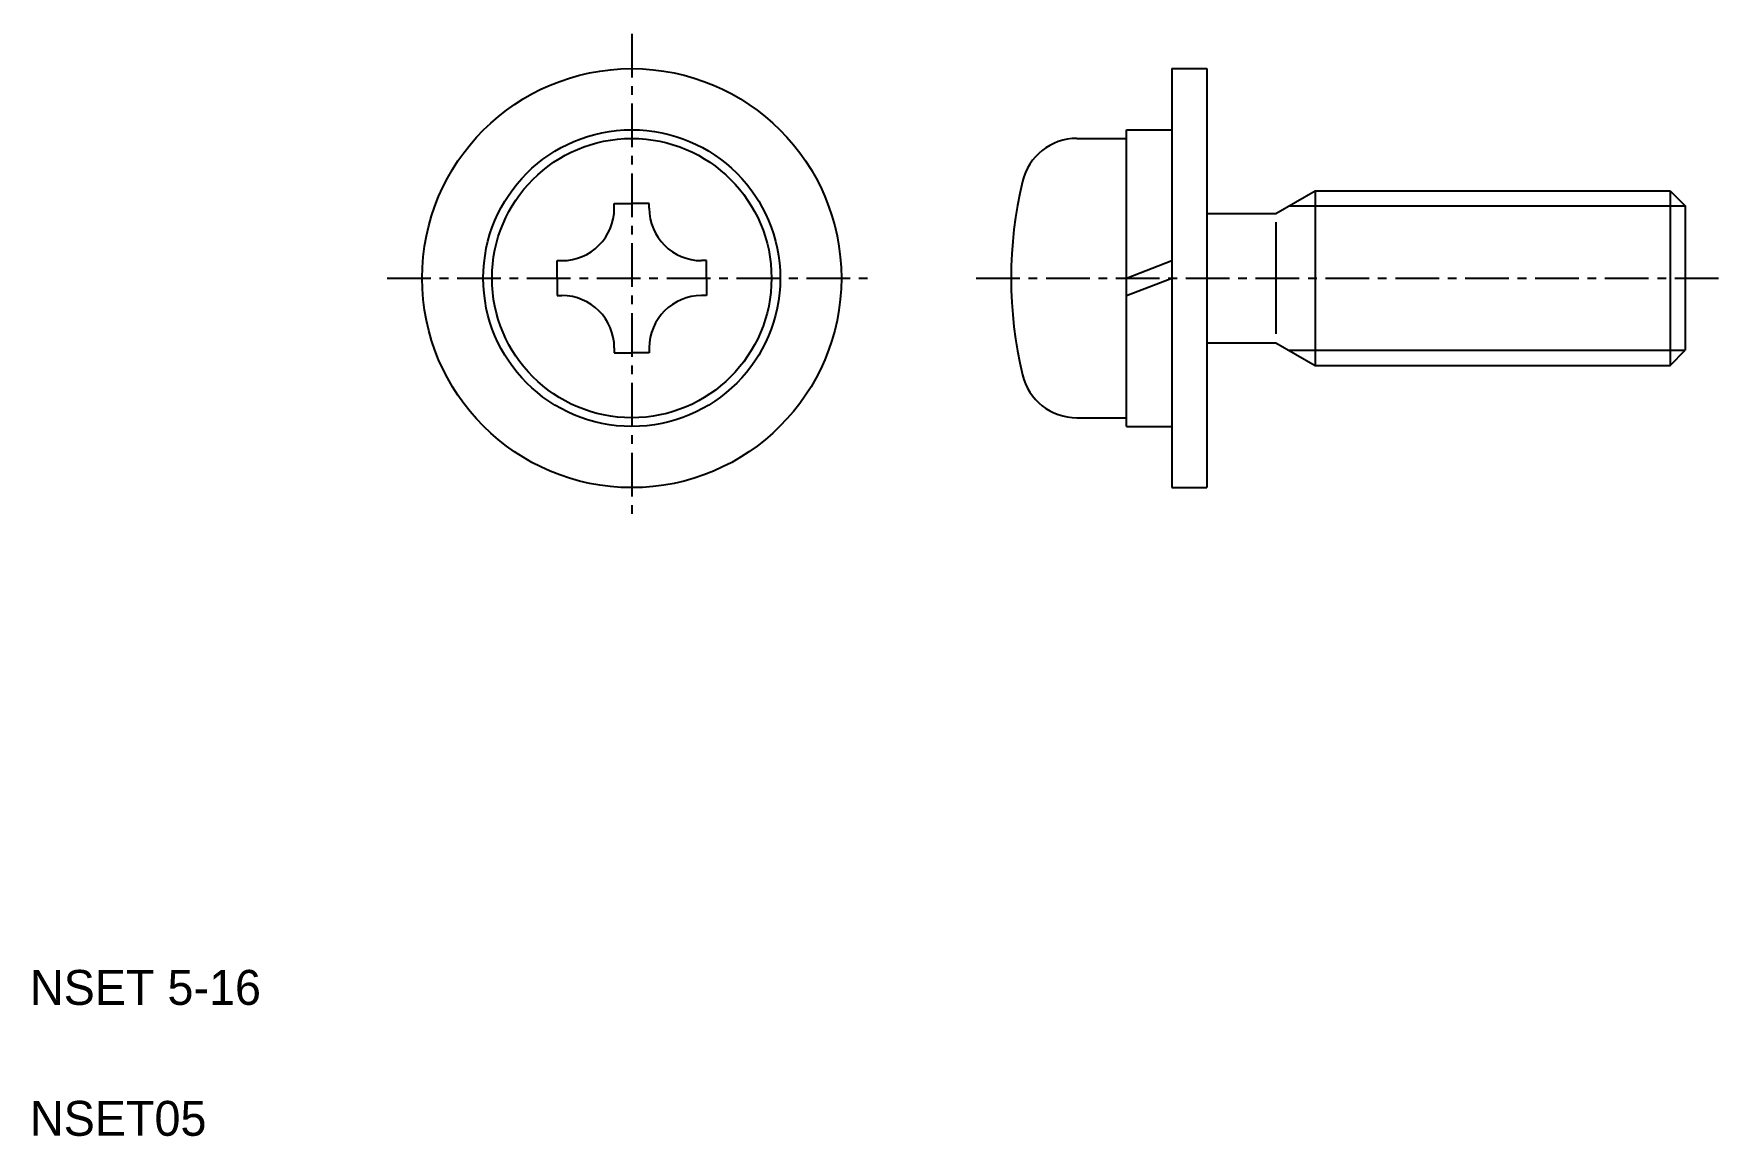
# Model space of a CAD drawing. Extents: x 131.3 to 179.6, y 127.8 to 159.3.
import ezdxf

# ---------------------------------------------------------------- set-up
doc = ezdxf.new("R2010")
doc.units = 0
doc.linetypes.add('CENTER', pattern=[2, 1.25, -0.25, 0.25, -0.25])
doc.layers.get('0').update_dxf_attribs({"linetype": 'CONTINUOUS'})
doc.layers.add('CENTER', color=1, linetype='CENTER')

msp = doc.modelspace()

# ---------------------------------------------------------------- linework, layer by layer
at = {"color": 7, "linetype": 'CONTINUOUS'}
for p, q in [((163.85, 158.332), (163.85, 146.332)), ((163.85, 158.332), (164.85, 158.332)), ((164.85, 158.332), (164.85, 146.332)), ((162.55, 148.082), (162.55, 156.582)), ((162.55, 156.582), (163.85, 156.582)), ((161.131, 156.332), (162.55, 156.332)), ((166.824, 154.182), (167.95, 154.832)), ((167.95, 154.832), (178.117, 154.832)), ((167.95, 154.832), (167.95, 149.832)), ((167.95, 154.832), (167.95, 149.832)), ((178.117, 154.832), (178.117, 149.832)), ((178.117, 154.832), (178.55, 154.399)), ((147.891, 154.467), (148.391, 154.467)), ((147.891, 154.332), (147.891, 154.467)), ((148.891, 154.467), (148.391, 154.467)), ((148.891, 154.332), (148.891, 154.467)), ((164.85, 154.182), (166.824, 154.182)), ((178.55, 154.399), (178.55, 150.265)), ((166.824, 153.932), (166.824, 150.732)), ((146.256, 152.332), (146.256, 152.832)), ((146.256, 152.832), (146.391, 152.832)), ((150.526, 152.832), (150.391, 152.832)), ((150.526, 152.332), (150.526, 152.832)), ((162.55, 152.332), (163.85, 152.832)), ((146.256, 152.332), (146.256, 151.832)), ((150.526, 152.332), (150.526, 151.832)), ((162.55, 151.832), (163.85, 152.332)), ((146.256, 151.832), (146.391, 151.832)), ((150.526, 151.832), (150.391, 151.832)), ((147.891, 150.332), (147.891, 150.197)), ((147.891, 150.197), (148.391, 150.197)), ((148.891, 150.197), (148.391, 150.197)), ((148.891, 150.332), (148.891, 150.197)), ((164.85, 150.482), (166.824, 150.482)), ((166.824, 150.482), (167.95, 149.832)), ((178.117, 149.832), (178.55, 150.265)), ((167.95, 149.832), (178.117, 149.832)), ((161.131, 148.332), (162.55, 148.332)), ((162.55, 148.082), (163.85, 148.082)), ((162.875, 148.082), (162.875, 148.082)), ((163.2, 148.082), (163.2, 148.082)), ((163.85, 146.332), (164.85, 146.332))]:
    msp.add_line(p, q, dxfattribs=at)
at = {"color": 3, "linetype": 'CONTINUOUS'}
for p, q in [((167.2, 154.399), (178.55, 154.399)), ((167.2, 150.265), (178.55, 150.265))]:
    msp.add_line(p, q, dxfattribs=at)
at = {"color": 7, "linetype": 'CONTINUOUS'}
for radius in [6, 4.25, 4]:
    msp.add_circle((148.391, 152.332), radius, dxfattribs=at)
for centre, radius, start, end in [((161.131, 154.732), 1.6, 90, 166.6576), ((171.25, 152.332), 12, 166.6576, 193.3424), ((146.391, 154.332), 1.5, 270, 0), ((150.391, 154.332), 1.5, 180, 270), ((146.391, 150.332), 1.5, 360, 90), ((150.391, 150.332), 1.5, 90, 180), ((161.131, 149.932), 1.6, 193.3424, 270)]:
    msp.add_arc(centre, radius, start, end, dxfattribs=at)
at = {"layer": 'CENTER', "color": 1, "linetype": 'CENTER'}
for p, q in [((148.391, 159.332), (148.391, 145.332)), ((141.391, 152.332), (155.391, 152.332)), ((158.25, 152.332), (179.55, 152.332))]:
    msp.add_line(p, q, dxfattribs=at)

# ---------------------------------------------------------------- texts
at = {"color": 7, "linetype": 'CONTINUOUS'}
for s, p in [('NSET 5-16', (131.162, 131.518)), ('NSET05', (131.162, 127.768))]:
    msp.add_text(s, height=1, dxfattribs=at).set_placement(p)

doc.saveas('drawing.dxf')
